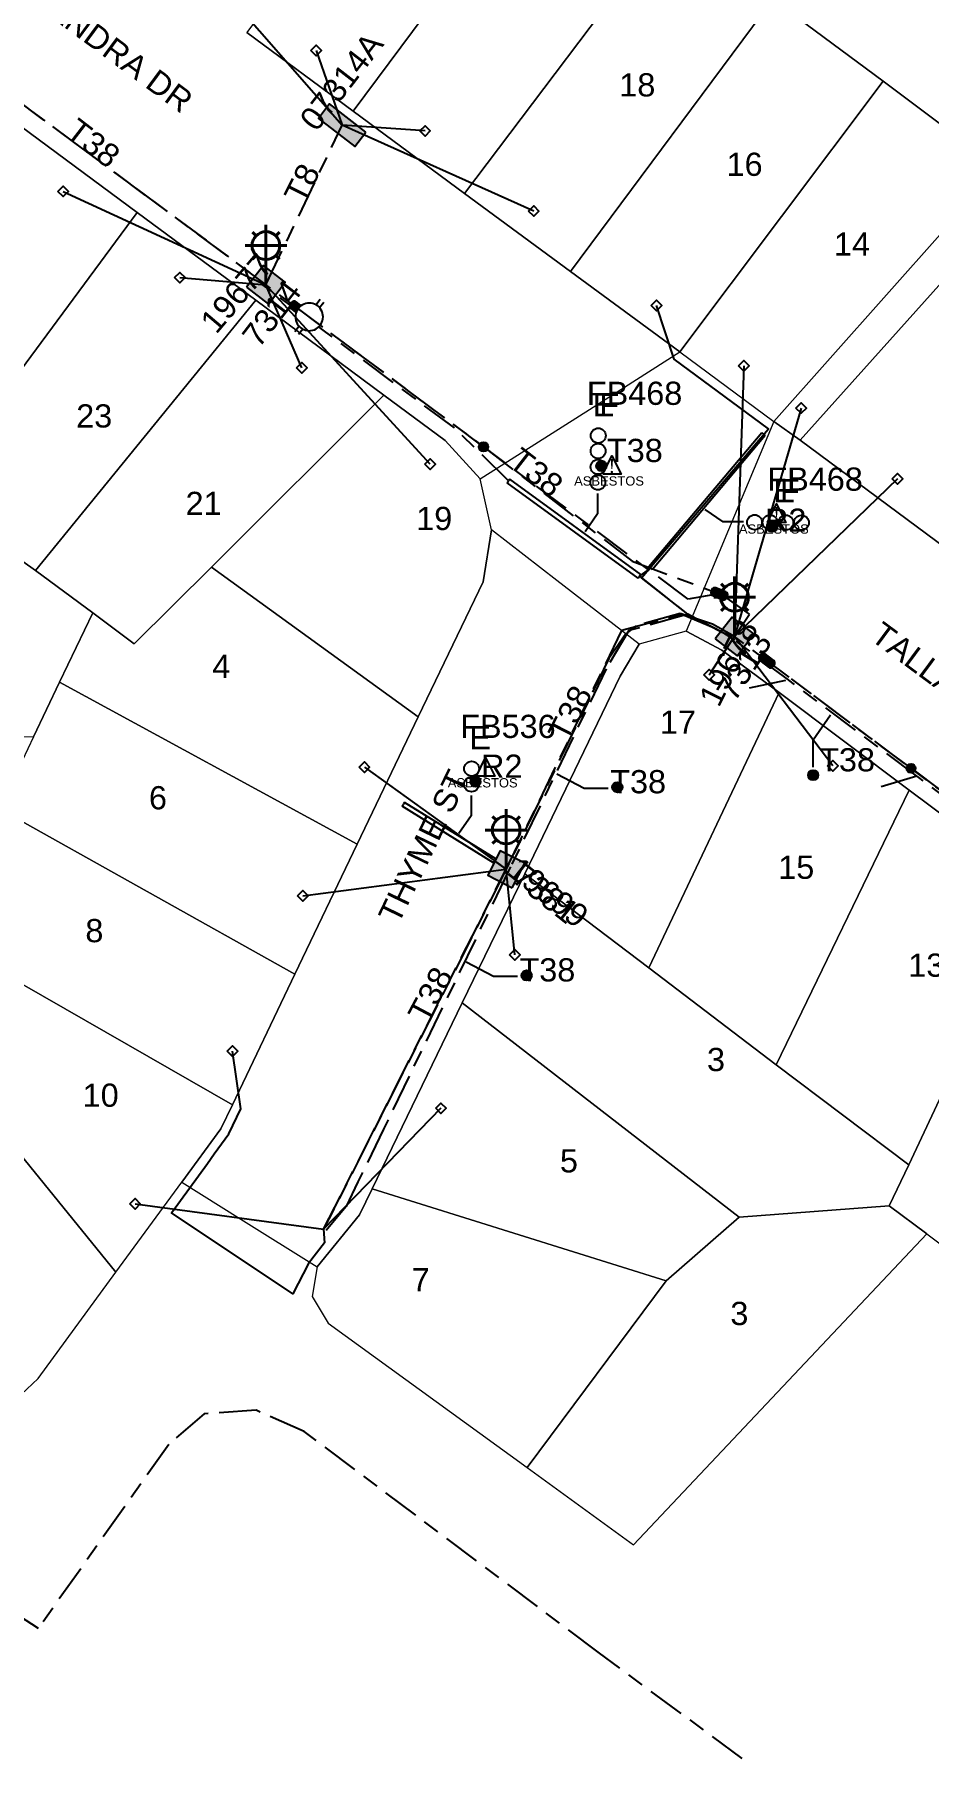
# Model space of a CAD drawing. Header units: metres. Extents: x 301341 to 310479, y 6262403 to 6265281.
# Drawn here: x 303549.8 to 303646.1, y 6264102 to 6264287.8 of the extents above; entities that cross this region are included whole.
import ezdxf
from ezdxf.enums import TextEntityAlignment as Align

# ---------------------------------------------------------------- set-up
doc = ezdxf.new("R2010")
doc.units = ezdxf.units.M
doc.linetypes.add('Cable Exist UG', pattern=[8.2, 4, -1.2, 1.8, -1.2])
doc.layers.get('0').update_dxf_attribs({"color": 6})
doc.layers.add('Cadastre Land Parcels_SP_EXT', color=9, linetype='Continuous', lineweight=5)
doc.layers.add('Cadastre Roads_SP_EXT', color=9, linetype='Continuous', lineweight=5)
for name, color, linetype in [('Duct_SP_EXT', 7, 'Continuous'), ('Equip_LV_EXT', 7, 'Continuous'), ('Equip_SL_EXT', 7, 'Continuous'), ('Equip_SP_SL_EXT', 7, 'Continuous'), ('Mains_HV_EXT', 7, 'Continuous'), ('Mains_LV_EXT', 7, 'Continuous'), ('Mains_SL_EXT', 7, 'Continuous'), ('Services_SP_EXT', 7, 'Continuous'), ('SupportsUG_SP_LV_EXT', 7, 'Continuous'), ('SupportsUG_SP_LV_SL_EXT', 7, 'Continuous'), ('Trench_SP_EXT', 7, 'Continuous')]:
    doc.layers.add(name, color=color, linetype=linetype)
doc.styles.add('COLUMN_LABEL', font='arial.ttf')
doc.styles.add('iecARIAL', font='arial.ttf', dxfattribs={"height": 2})
doc.styles.add('iecNAME', font='times.ttf')
doc.styles.add('POLE_LABEL', font='arial.ttf')
doc.styles.get("Standard").update_dxf_attribs({"font": 'arial.ttf'})

# ---------------------------------------------------------------- blocks, each defined once
blk = doc.blocks.new('COLUMN_EXT')
blk.add_hatch(color=256).paths.add_polyline_path([(-1.49, 1.48), (-1.49, -1.49), (1.48, -1.49), (1.48, 1.48)])
blk.add_lwpolyline([(-1.49, -1.49), (1.48, -1.49), (1.48, 1.48), (-1.49, 1.48)], close=True)
for tag, height, style, flags, p in [('ASSET_NUM', 2.5, 'COLUMN_LABEL', 8, (2, 2)), ('STRUCTURE_PLANT_NUMBER', 0.2, 'POLE_LABEL', 9, (1.81, 0.03)), ('STREET_CODE', 0.2, 'COLUMN_LABEL', 9, (1.81, -0.2))]:
    blk.add_attdef(tag, text='', height=height, dxfattribs=dict(style=style, flags=flags)).set_placement(p, align=Align.MIDDLE_LEFT)
at = {"flags": 9}
for tag, p in [('COLUMN_TYPE', (1.81, -0.4)), ('OWNED_BY', (1.81, -0.6)), ('STATE', (1.81, -0.8)), ('USAGE', (1.81, -1)), ('STREETNAME', (1.81, -1.6)), ('SUBURB', (1.81, -1.8)), ('LEGEND', (1.81, -1.2)), ('LOCATION', (1.81, -1.4)), ('NOTES', (1.81, -2))]:
    blk.add_attdef(tag, text='', height=0.2, dxfattribs=at).set_placement(p, align=Align.MIDDLE_LEFT)
at = {"flags": 1}
blk.add_attdef('Z', (1.81, -2.35), '', height=0.2, dxfattribs=at)
blk = doc.blocks.new('PILLAR_EXT')
blk.add_hatch(color=256).paths.add_polyline_path([(-2.475, 0.99), (-2.475, -0.99), (2.475, -0.99), (2.475, 0.99)])
blk.add_lwpolyline([(-2.475, -0.99), (2.475, -0.99), (2.475, 0.99), (-2.475, 0.99)], close=True)
at = {"style": 'iecARIAL', "flags": 8}
blk.add_attdef('ASSET_NUM', (1.5, 3.5), '', height=2.5, dxfattribs=at)
for tag, p, flags in [('OWNED_BY', (0, -0.2), 9), ('STATE', (0, -0.4), 9), ('SUPPORT_TYPE', (0, -0.6), 9), ('STREETNAME', (0, -1.8), 9), ('SUBURB', (0, -2), 1), ('USAGE', (0, -0.8), 9), ('LEGEND', (0, -1), 9), ('LOCATION', (0, -1.2), 9), ('NOTES', (0, -1.4), 9), ('PARENT', (0, -1.6), 9)]:
    blk.add_attdef(tag, p, '', height=0.2, dxfattribs=dict(flags=flags))
blk = doc.blocks.new('DUCT_EXT')
blk.add_circle((0, 0.8), 0.8)
at = {"flags": 1}
blk.add_attdef('Z', (0, 0), '', height=0.2, dxfattribs=at)
at = {"flags": 9}
for tag, p in [('DUCT_CODE', (0, 0)), ('XSECT_TYPE', (0, -0.2)), ('STATE', (0, -0.6)), ('FB_REFERENCE', (0, -0.4)), ('NOTES', (0, -0.8))]:
    blk.add_attdef(tag, text='', height=0.2, dxfattribs=at).set_placement(p, align=Align.MIDDLE_LEFT)
blk = doc.blocks.new('SL_LANTERN_EXT')
at = {"lineweight": 40}
for p, q in [((-1.46, 5.68), (-1.06, 5.28)), ((0, 1.97), (0, 6.47)), ((1.46, 5.68), (1.06, 5.28)), ((-2.25, 4.22), (2.25, 4.22)), ((-1.46, 2.76), (-1.06, 3.16)), ((0, 0), (0, 2.72)), ((1.46, 2.76), (1.06, 3.16))]:
    blk.add_line(p, q, dxfattribs=at)
blk.add_circle((0, 4.22), 1.5, dxfattribs=at)
at = {"style": 'iecARIAL', "flags": 8}
blk.add_attdef('ASSET_NUM', (1.5, 1.5), '', height=2.5, dxfattribs=at)
for tag, p, height, flags in [('OPERATING_VOLTAGE', (0.98, -1.65), 0.2, 9), ('ORIENTATION', (0.98, -1.85), 0.2, 9), ('OWNED_BY', (0.98, -2.05), 0.2, 9), ('CONSTRUCTED_VOLTAGE', (0.98, -0.65), 0.2, 9), ('CONTROL_TYPE', (0.98, -0.85), 0.2, 9), ('LANTERN_PURPOSE', (0.98, -1.05), 0.2, 9), ('LANTERN_TYPE', (0.98, -1.25), 0.2, 9), ('NO_PHASES', (0.98, -1.45), 0.2, 9), ('LNUMBER', (2.18, -3.25), 2.5, 8), ('STATE', (0.98, -2.25), 0.2, 9), ('USAGE', (0.98, -2.45), 0.2, 9), ('CEXIST', (0.98, -2.65), 0.2, 9), ('CNEW', (0.98, -2.85), 0.2, 9), ('CNUMBER', (0.98, -3.05), 0.2, 9), ('CREMOVE', (0.98, -3.25), 0.2, 9), ('CREPLACE', (0.98, -3.45), 0.2, 9), ('LKINGHEIGHT', (0.98, -3.65), 0.2, 9), ('LBRACKET', (0.98, -3.85), 0.2, 9), ('LBRACKETVOCAB', (0.98, -4.05), 0.2, 9), ('LCATEGORY', (0.98, -4.25), 0.2, 9), ('LCHARGE1', (0.98, -4.45), 0.2, 9), ('LCHARGE1PERCENT', (0.98, -4.65), 0.2, 9), ('LCHARGE2', (0.98, -4.85), 0.2, 9), ('LCHARGE2PERCENT', (0.98, -5.05), 0.2, 9), ('LCHARGE3', (0.98, -5.25), 0.2, 9), ('LCHARGE3PERCENT', (0.98, -5.45), 0.2, 9), ('LEXIST', (0.98, -5.65), 0.2, 9), ('LLAMP', (0.98, -5.85), 0.2, 9), ('LLAMPVOCAB', (0.98, -6.05), 0.2, 9), ('LMAST', (0.98, -6.25), 0.2, 9), ('LMASTVOCAB', (0.98, -6.45), 0.2, 9), ('LNEW', (0.98, -6.65), 0.2, 9), ('LANTNUMBER', (0.98, -6.85), 0.2, 9), ('LOUTREACH', (0.98, -7.25), 0.2, 9), ('LOUTREACHVOCAB', (0.98, -7.45), 0.2, 9), ('STREETNAME', (0.98, -9.25), 0.2, 9), ('SUBURB', (0.98, -9.45), 0.2, 1), ('LRATECODE', (0.98, -7.65), 0.2, 9), ('LREMOVE', (0.98, -7.85), 0.2, 9), ('LREPLACE', (0.98, -8.05), 0.2, 9), ('LTYPE', (0.98, -8.25), 0.2, 9), ('LTYPEVOCAB', (0.98, -8.45), 0.2, 9), ('LEGEND', (0.98, -8.65), 0.2, 9), ('LOCATION', (0.98, -8.85), 0.2, 9), ('NOTES', (0.98, -9.05), 0.2, 9)]:
    blk.add_attdef(tag, p, '', height=height, dxfattribs=dict(flags=flags))
blk = doc.blocks.new('CCP_EXT')
at = {"flags": 9}
for tag, p in [('STATE', (0, -1.8)), ('LIFE_SUPPORT', (0, -1.6)), ('NOTES', (0, -2))]:
    blk.add_attdef(tag, text='', height=0.2, dxfattribs=at).set_placement(p, align=Align.MIDDLE_LEFT)
blk.add_wipeout([(0, 0.57), (0.57, 0), (0, -0.57), (-0.57, 0)])
blk.add_lwpolyline([(-0.57, 0), (0, 0.57), (0.57, 0), (0, -0.57), (-0.57, 0)])
at = {"flags": 1}
blk.add_attdef('Z', (0, 0), '', height=0.2, dxfattribs=at)
at = {"flags": 9}
for tag, p in [('CCP_TYPE', (0, 0)), ('CONSTRUCTED_VOLTAGE', (0, -0.2)), ('OPERATING_VOLTAGE', (0, -0.6)), ('ORIENTATION', (0, -0.8)), ('OWNED_BY', (0, -1)), ('NO_PHASES', (0, -0.4)), ('USAGE', (0, -1.2)), ('LEGEND', (0, -1.4))]:
    blk.add_attdef(tag, text='', height=0.2, dxfattribs=at).set_placement(p, align=Align.MIDDLE_LEFT)
blk = doc.blocks.new('SL_STJ_EXT')
h = blk.add_hatch(color=256)
edge = h.paths.add_edge_path()
edge.add_ellipse((-0.59, 0.13), major_axis=(0.226, 0.226), ratio=1, start_angle=45, end_angle=135)
edge.add_line((-0.91, 0.13), (-0.91, -0.13))
edge.add_ellipse((-0.59, -0.13), major_axis=(0.226, 0.226), ratio=1, start_angle=135, end_angle=225)
edge.add_line((-0.59, -0.45), (0.59, -0.45))
edge.add_ellipse((0.59, -0.13), major_axis=(-0.226, 0.226), ratio=1, start_angle=135, end_angle=225)
edge.add_line((0.91, -0.13), (0.91, 0.13))
edge.add_ellipse((0.59, 0.13), major_axis=(-0.226, 0.226), ratio=1, start_angle=225, end_angle=315)
edge.add_line((0.59, 0.45), (-0.59, 0.45))
blk.add_lwpolyline([(-0.91, 0.13), (-0.91, -0.13, 0.414214), (-0.59, -0.45), (0.59, -0.45, 0.414214), (0.91, -0.13), (0.91, 0.13, 0.414214), (0.59, 0.45), (-0.59, 0.45, 0.414214)], format="xyb", close=True)
at = {"flags": 1}
blk.add_attdef('Z', (0, 0), '', height=0.2, dxfattribs=at)
at = {"flags": 9}
for tag, p in [('ORIENTATION', (0, 0)), ('USAGE', (0, -0.2)), ('LEGEND', (0, -0.4)), ('NOTES', (0, -0.6))]:
    blk.add_attdef(tag, text='', height=0.2, dxfattribs=at).set_placement(p, align=Align.MIDDLE_LEFT)
blk = doc.blocks.new('WARNING_FEATURE_EXT')
at = {"color": 0}
blk.add_lwpolyline([(-0.99, 0), (0, 1.99), (1, 0)], close=True, dxfattribs=at)
at = {"color": 0, "insert": (0, 0.87), "char_height": 1.5, "attachment_point": 5, "line_spacing_factor": 1.5, "style": 'iecNAME'}
blk.add_mtext_dynamic_manual_height_columns('!', width=1.5, gutter_width=4, heights=[0], dxfattribs=at)
at = {"color": 0, "flags": 1}
for tag, p in [('STATE', (1.19, 2.01)), ('HAZMAT_ID', (1.19, 0.72))]:
    blk.add_attdef(tag, p, '', height=0.8, dxfattribs=at)
at = {"color": 0}
blk.add_attdef('WARNING_TYPE', text='', height=0.8, dxfattribs=at).set_placement((-4.07, -1.22), (4.88, -1.22), align=Align.ALIGNED)
at = {"color": 0, "flags": 1}
blk.add_attdef('WARNING_DESC', text='', height=0.8, dxfattribs=at).set_placement((1.19, -0.56), align=Align.MIDDLE_CENTER)
blk = doc.blocks.new('LV_UG_LINKS_OPEN_EXT')
for p, q in [((-0.25, 1.47), (-0.25, 2.22)), ((0.25, 1.47), (0.25, 2.22)), ((-0.25, -1.47), (-0.25, -2.22)), ((0.25, -1.47), (0.25, -2.22))]:
    blk.add_line(p, q)
at = {"flags": 9}
for tag, p in [('ACTUAL_STATUS', (0, 0)), ('CONSTRUCTED_VOLTAGE', (0, -0.2)), ('OPERATING_VOLTAGE', (0, -0.6)), ('ORIENTATION', (0, -0.8)), ('STATE', (0, -1)), ('SWITCH_TYPE', (0, -1.2)), ('NO_PHASES', (0, -0.4)), ('USAGE', (0, -1.4)), ('NOTES', (0, -1.6))]:
    blk.add_attdef(tag, text='', height=0.2, dxfattribs=at).set_placement(p, align=Align.MIDDLE_LEFT)
at = {"flags": 1}
blk.add_attdef('Z', (0, 0), '', height=0.2, dxfattribs=at)
blk.add_wipeout([(-0.25, 1.47), (-0.43, 1.43), (-0.61, 1.36), (-0.77, 1.28), (-0.93, 1.17), (-1.07, 1.05), (-1.19, 0.9), (-1.29, 0.75), (-1.38, 0.58), (-1.44, 0.4), (-1.48, 0.22), (-1.49, 0.03), (-1.49, -0.16), (-1.45, -0.34), (-1.4, -0.52), (-1.32, -0.69), (-1.23, -0.85), (-1.11, -1), (-0.98, -1.13), (-0.83, -1.24), (-0.66, -1.34), (-0.49, -1.41), (-0.31, -1.46), (-0.13, -1.49), (0.06, -1.49), (0.25, -1.47), (0.43, -1.43), (0.61, -1.36), (0.77, -1.28), (0.93, -1.17), (1.07, -1.05), (1.19, -0.9), (1.29, -0.75), (1.38, -0.58), (1.44, -0.4), (1.48, -0.22), (1.49, -0.03), (1.49, 0.16), (1.45, 0.34), (1.4, 0.52), (1.32, 0.69), (1.23, 0.85), (1.11, 1), (0.98, 1.13), (0.83, 1.24), (0.66, 1.34), (0.49, 1.41), (0.31, 1.46), (0.13, 1.49), (-0.06, 1.49)])
blk.add_lwpolyline([(0, -1.49, 1), (0, 1.49, 1)], format="xyb", close=True)
blk = doc.blocks.new('CABLE_LARGE_EXT')
h = blk.add_hatch(color=256)
edge = h.paths.add_edge_path()
edge.add_arc((0, 0.55), 0.55, 0, 360)
blk.add_circle((0, 0.55), 0.55)
at = {"flags": 1}
blk.add_attdef('Z', (0, 0), '', height=0.2, dxfattribs=at)
at = {"flags": 9}
for tag, p in [('COND_CODE', (0, 0)), ('STATE', (0, -0.4)), ('XSECT_SIZE', (0, -0.6)), ('FB_REFERENCE', (0, -0.2)), ('NOTES', (0, -0.8))]:
    blk.add_attdef(tag, text='', height=0.2, dxfattribs=at).set_placement(p, align=Align.MIDDLE_LEFT)
blk = doc.blocks.new('CONNECTOR_NODE_EXT')
h = blk.add_hatch(color=256)
edge = h.paths.add_edge_path()
edge.add_arc((0, 0), 0.5, 0, 360)
blk.add_circle((0, 0), 0.5)
at = {"flags": 1}
blk.add_attdef('Z', (0, 0), '', height=0.2, dxfattribs=at)
at = {"flags": 9}
for tag, p in [('CONNECTOR_TYPE', (0, 0)), ('CONSTRUCTED_VOLTAGE', (0, -0.2)), ('OPERATING_VOLTAGE', (0, -0.6)), ('ORIENTATION', (0, -0.8)), ('SUBTYPE', (0, -1)), ('NO_PHASES', (0, -0.4)), ('USAGE', (0, -1.2)), ('NOTES', (0, -1.4))]:
    blk.add_attdef(tag, text='', height=0.2, dxfattribs=at).set_placement(p, align=Align.MIDDLE_LEFT)

msp = doc.modelspace()

# ---------------------------------------------------------------- linework, layer by layer
at = {"layer": 'Cadastre Land Parcels_SP_EXT', "linetype": 'Continuous'}
for points in [[(303606.06, 6264308.99), (303601.97, 6264311.93), (303594.47, 6264317.26), (303572.68, 6264288.02), (303584.14, 6264279.54), (303606.06, 6264308.99)], [(303618.24, 6264299.93), (303606.06, 6264308.99), (303584.14, 6264279.54), (303596.12, 6264270.68), (303618.24, 6264299.93)], [(303629.37, 6264291.63), (303618.24, 6264299.93), (303596.12, 6264270.68), (303607.55, 6264262.28), (303629.37, 6264291.63)], [(303672.8, 6264295.08), (303669.91, 6264296.43), (303659.79, 6264295.62), (303629.99, 6264293.43), (303629.37, 6264291.63), (303641.26, 6264282.77), (303653.75, 6264273.41), (303629.49, 6264246.11), (303632.33, 6264244.07), (303656.3, 6264270.86), (303660.55, 6264268.74), (303666.57, 6264281.74), (303672.8, 6264295.08)], [(303641.26, 6264282.77), (303629.37, 6264291.63), (303607.55, 6264262.28), (303619.34, 6264253.61), (303641.26, 6264282.77)], [(303629.49, 6264246.11), (303653.75, 6264273.41), (303641.26, 6264282.77), (303619.34, 6264253.61), (303629.49, 6264246.11)], [(303538.51, 6264238.41), (303560.85, 6264268.62), (303548.37, 6264277.86), (303526.21, 6264247.49), (303538.51, 6264238.41)], [(303660.55, 6264268.74), (303656.3, 6264270.86), (303632.33, 6264244.07), (303650.11, 6264230.91), (303659.24, 6264251.1), (303665.78, 6264266.13), (303660.55, 6264268.74)], [(303573.63, 6264259.16), (303560.85, 6264268.62), (303538.51, 6264238.41), (303548.54, 6264231.01), (303549.88, 6264230.03), (303573.63, 6264259.16)], [(303568.87, 6264230.41), (303587.44, 6264248.94), (303573.63, 6264259.16), (303549.88, 6264230.03), (303556.07, 6264225.46), (303560.54, 6264222.14), (303568.87, 6264230.41)], [(303599.03, 6264234.44), (303597.82, 6264239.92), (303594.04, 6264244.04), (303587.44, 6264248.94), (303568.87, 6264230.41), (303591.14, 6264214.26), (303598.14, 6264228.82), (303599.03, 6264234.44)], [(303549.88, 6264230.03), (303548.54, 6264231.01), (303519.04, 6264228.04), (303511.28, 6264225.42), (303511.7, 6264224.52), (303512.06, 6264223.57), (303512.34, 6264222.6), (303512.54, 6264221.61), (303512.66, 6264220.61), (303512.7, 6264219.6), (303512.66, 6264218.6), (303512.54, 6264217.59), (303512.34, 6264216.6), (303512.06, 6264215.63), (303511.9, 6264215.19), (303519.44, 6264212.94), (303549.69, 6264212.12), (303552.5, 6264217.99), (303556.07, 6264225.46), (303549.88, 6264230.03)], [(303591.14, 6264214.26), (303568.87, 6264230.41), (303560.54, 6264222.14), (303556.07, 6264225.46), (303552.5, 6264217.99), (303584.57, 6264200.54), (303591.14, 6264214.26)], [(303630.04, 6264216.89), (303623.86, 6264221.47), (303620.02, 6264223.5), (303614.95, 6264222.1), (303612.91, 6264218.66), (303602.62, 6264197.35), (303616, 6264187.21), (303630.04, 6264216.89)], [(303584.57, 6264200.54), (303552.5, 6264217.99), (303549.69, 6264212.12), (303545.98, 6264204.34), (303577.86, 6264186.52), (303584.57, 6264200.54)], [(303644.08, 6264206.36), (303630.04, 6264216.89), (303616, 6264187.21), (303629.71, 6264176.78), (303644.08, 6264206.36)], [(303658.06, 6264195.91), (303644.08, 6264206.36), (303629.71, 6264176.78), (303644.03, 6264165.99), (303658.06, 6264195.91)], [(303577.86, 6264186.52), (303545.98, 6264204.34), (303542.02, 6264195.99), (303539.4, 6264190.62), (303571.12, 6264172.46), (303577.86, 6264186.52)], [(303616, 6264187.21), (303602.62, 6264197.35), (303595.89, 6264183.43), (303625.74, 6264160.34), (303641.91, 6264161.56), (303644.03, 6264165.99), (303629.71, 6264176.78), (303616, 6264187.21)], [(303672.99, 6264184.73), (303658.06, 6264195.91), (303644.03, 6264165.99), (303641.91, 6264161.56), (303645.96, 6264158.54), (303650.95, 6264154.83), (303672.99, 6264184.73)], [(303571.12, 6264172.46), (303539.4, 6264190.62), (303535.58, 6264182.64), (303544.62, 6264171.56), (303558.57, 6264154.42), (303565.68, 6264164.13), (303569.87, 6264169.85), (303571.12, 6264172.46)], [(303625.74, 6264160.34), (303595.89, 6264183.43), (303586.18, 6264163.41), (303617.87, 6264153.49), (303625.74, 6264160.34)], [(303558.57, 6264154.42), (303544.62, 6264171.56), (303527.35, 6264149.43), (303538.61, 6264141.44), (303543.35, 6264139.53), (303547.14, 6264140.1), (303550.19, 6264142.96), (303558.57, 6264154.42)], [(303602.89, 6264133.36), (303617.87, 6264153.49), (303586.18, 6264163.41), (303584.83, 6264160.59), (303580.24, 6264155), (303579.7, 6264151.79), (303581.45, 6264148.93), (303602.89, 6264133.36)], [(303614.34, 6264125.05), (303645.96, 6264158.54), (303641.91, 6264161.56), (303625.74, 6264160.34), (303617.87, 6264153.49), (303602.89, 6264133.36), (303614.34, 6264125.05)]]:
    msp.add_lwpolyline(points, close=True, dxfattribs=at)
at = {"layer": 'Duct_SP_EXT'}
for p, q in [((303628.17, 6264244.89), (303616.02, 6264230.45)), ((303628.54, 6264244.58), (303616.38, 6264230.14)), ((303628.17, 6264244.89), (303628.36, 6264244.73)), ((303628.54, 6264244.58), (303628.36, 6264244.73)), ((303600.75, 6264239.49), (303600.89, 6264239.69)), ((303614.85, 6264229.23), (303600.75, 6264239.49)), ((303601.03, 6264239.88), (303600.89, 6264239.69)), ((303615.13, 6264229.62), (303601.03, 6264239.88)), ((303614.85, 6264229.23), (303614.99, 6264229.42)), ((303615.13, 6264229.62), (303614.99, 6264229.42)), ((303616.02, 6264230.45), (303616.2, 6264230.29)), ((303616.38, 6264230.14), (303616.2, 6264230.29)), ((303589.42, 6264204.64), (303589.55, 6264204.84)), ((303599.25, 6264198.55), (303589.42, 6264204.64)), ((303589.67, 6264205.05), (303589.55, 6264204.84)), ((303599.5, 6264198.96), (303589.67, 6264205.05)), ((303599.25, 6264198.55), (303599.37, 6264198.76)), ((303599.5, 6264198.96), (303599.37, 6264198.76))]:
    msp.add_line(p, q, dxfattribs=at)
for points in [[(303610.48, 6264238.33), (303610.48, 6264236.14), (303609.15, 6264234.21)], [(303626.2, 6264235.27), (303624.01, 6264235.27), (303622.08, 6264236.6)], [(303611.61, 6264206.56), (303609.03, 6264206.56), (303606.1, 6264208.1)], [(303596.86, 6264205.8), (303596.86, 6264203.61), (303595.53, 6264201.68)]]:
    msp.add_lwpolyline(points, dxfattribs=at)
at = {"layer": 'Mains_SL_EXT', "linetype": 'Cable Exist UG'}
for points in [[(303598.19, 6264243.37), (303614.21, 6264231.04), (303623.6, 6264227.53)], [(303644.26, 6264208.72), (303663.99, 6264193.97)]]:
    msp.add_lwpolyline(points, dxfattribs=at)
at = {"layer": 'Trench_SP_EXT', "linetype": 'Cable Exist UG'}
for points in [[(303614.99, 6264229.42), (303615.98, 6264230.12)], [(303614.99, 6264229.42), (303620.21, 6264225.31)], [(303620, 6264225.26), (303613.83, 6264223.56), (303611.41, 6264219.46), (303601.09, 6264198.09), (303600.88, 6264197.67)], [(303625.07, 6264222.66), (303623.97, 6264223.34), (303623.97, 6264223.34), (303620.22, 6264225.31), (303620, 6264225.26)], [(303626.85, 6264217.39), (303631.02, 6264218.28), (303631.09, 6264218.22), (303631.05, 6264218.25), (303625.26, 6264222.55), (303625.07, 6264222.66)], [(303658.72, 6264197.54), (303645.1, 6264207.72), (303644.84, 6264207.92), (303644.89, 6264207.88), (303640.79, 6264206.66)], [(303600.63, 6264197.85), (303599.37, 6264198.76)]]:
    msp.add_lwpolyline(points, dxfattribs=at)

# ---------------------------------------------------------------- block references
at = {"layer": 'Duct_SP_EXT'}
for name, p in [('DUCT_EXT', (303610.54, 6264242.11)), ('DUCT_EXT', (303610.55, 6264243.78)), ('DUCT_EXT', (303610.52, 6264240.41)), ('CABLE_LARGE_EXT', (303610.89, 6264240.75)), ('DUCT_EXT', (303610.51, 6264238.73)), ('DUCT_EXT', (303596.9, 6264207.88)), ('CABLE_LARGE_EXT', (303633.71, 6264207.43)), ('DUCT_EXT', (303596.89, 6264206.2)), ('CABLE_LARGE_EXT', (303597.32, 6264206.73)), ('CABLE_LARGE_EXT', (303612.61, 6264206.13)), ('CABLE_LARGE_EXT', (303602.83, 6264185.85))]:
    msp.add_blockref(name, p, dxfattribs=at)
ref = msp.add_blockref('WARNING_FEATURE_EXT', (303612.02, 6264240.41), dxfattribs=at)
ref.add_attrib('WARNING_TYPE', 'ASBESTOS', (303607.95, 6264239.19), dxfattribs={"layer": '0', "color": 2, "height": 1})
ref = msp.add_blockref('WARNING_FEATURE_EXT', (303629.77, 6264235.23), dxfattribs=at)
ref.add_attrib('WARNING_TYPE', 'ASBESTOS', (303625.71, 6264234.01), dxfattribs={"layer": '0', "color": 2, "height": 1})
at = {"layer": 'Duct_SP_EXT', "rotation": 269.9659882237742}
for name, p in [('DUCT_EXT', (303626.6, 6264235.24)), ('DUCT_EXT', (303628.27, 6264235.23)), ('CABLE_LARGE_EXT', (303628.75, 6264234.75)), ('DUCT_EXT', (303629.97, 6264235.21)), ('DUCT_EXT', (303631.65, 6264235.19))]:
    msp.add_blockref(name, p, dxfattribs=at)
at = {"layer": 'Duct_SP_EXT'}
ref = msp.add_blockref('WARNING_FEATURE_EXT', (303598.4, 6264207.88), dxfattribs=at)
ref.add_attrib('WARNING_TYPE', 'ASBESTOS', (303594.33, 6264206.66), dxfattribs={"layer": '0', "color": 2, "height": 1})
at = {"layer": 'Equip_SL_EXT'}
for p, rotation in [((303578.17, 6264258.28), 142.1243404531001), ((303623.6, 6264227.53), 338.3655956679735), ((303628.72, 6264220.34), 142.0132957756631)]:
    msp.add_blockref('SL_STJ_EXT', p, dxfattribs=dict(at, rotation=rotation))
for p in [(303598.19, 6264243.37), (303644.26, 6264208.72)]:
    msp.add_blockref('CONNECTOR_NODE_EXT', p, dxfattribs=at)
at = {"layer": 'Equip_SP_SL_EXT'}
ref = msp.add_blockref('SL_LANTERN_EXT', (303574.73, 6264260.84), dxfattribs=at)
ref.add_attrib('ASSET_NUM', '19677', dxfattribs={"layer": '0', "height": 2.5, "rotation": 49.7136, "style": 'iecARIAL'}).set_placement((303576.23, 6264262.34), align=Align.BOTTOM_RIGHT)
ref = msp.add_blockref('SL_LANTERN_EXT', (303625.25, 6264222.94), dxfattribs=at)
ref.add_attrib('ASSET_NUM', '19678', dxfattribs={"layer": '0', "height": 2.5, "rotation": 63.6005, "style": 'iecARIAL'}).set_placement((303626.75, 6264224.44), align=Align.MIDDLE_RIGHT)
ref = msp.add_blockref('SL_LANTERN_EXT', (303600.63, 6264197.85), dxfattribs=at)
ref.add_attrib('ASSET_NUM', '19699', dxfattribs={"layer": '0', "height": 2.5, "rotation": 321.708, "style": 'iecARIAL'}).set_placement((303602.13, 6264199.35), align=Align.TOP_LEFT)
at = {"layer": 'SupportsUG_SP_LV_EXT'}
ref = msp.add_blockref('PILLAR_EXT', (303582.95, 6264278.02), dxfattribs=dict(at, rotation=142.3194189404898))
ref.add_attrib('ASSET_NUM', '07314A', dxfattribs={"layer": '0', "height": 2.5, "rotation": 52.2489, "style": 'iecARIAL'}).set_placement((303584.45, 6264281.52), align=Align.BOTTOM_CENTER)
at = {"layer": 'SupportsUG_SP_LV_SL_EXT'}
ref = msp.add_blockref('COLUMN_EXT', (303574.73, 6264260.84), dxfattribs=dict(at, rotation=322.3658583737633))
ref.add_attrib('ASSET_NUM', '7314', dxfattribs={"layer": '0', "height": 2.5, "rotation": 52.4021, "style": 'COLUMN_LABEL'}).set_placement((303576.73, 6264261.59), align=Align.TOP_RIGHT)
ref = msp.add_blockref('COLUMN_EXT', (303625.25, 6264222.94), dxfattribs=dict(at, rotation=322.2884272203071))
ref.add_attrib('ASSET_NUM', '7313', dxfattribs={"layer": '0', "height": 2.5, "rotation": 58.1611, "style": 'COLUMN_LABEL'}).set_placement((303627.25, 6264223.69), align=Align.TOP_RIGHT)
ref = msp.add_blockref('COLUMN_EXT', (303600.63, 6264197.85), dxfattribs=dict(at, rotation=63.12639811683335))
ref.add_attrib('ASSET_NUM', '7381', dxfattribs={"layer": '0', "height": 2.5, "rotation": 321.708, "style": 'COLUMN_LABEL'}).set_placement((303602.63, 6264198.6), align=Align.TOP_LEFT)

# ---------------------------------------------------------------- texts
at = {"layer": 'Cadastre Land Parcels_SP_EXT'}
for s, p in [('18', (303612.82, 6264281.13)), ('16', (303624.38, 6264272.57)), ('14', (303635.96, 6264263.97)), ('23', (303554.28, 6264245.45)), ('21', (303566.07, 6264236.02)), ('19', (303590.93, 6264234.4)), ('4', (303568.95, 6264218.47)), ('17', (303617.2, 6264212.45)), ('6', (303562.12, 6264204.3)), ('15', (303629.95, 6264196.81)), ('8', (303555.27, 6264189.98)), ('13', (303643.97, 6264186.26)), ('3', (303622.27, 6264176.09)), ('10', (303554.98, 6264172.24)), ('5', (303606.42, 6264165.17)), ('7', (303590.45, 6264152.37)), ('3', (303624.79, 6264148.72))]:
    msp.add_text(s, height=2.5, dxfattribs=at).set_placement(p)
at = {"layer": 'Cadastre Roads_SP_EXT'}
for rotation, p in [(323.5288, (303540.2, 6264298.02)), (323.3947, (303639.74, 6264222.65))]:
    msp.add_text('TALLAGANDRA DR', height=2.5, rotation=rotation, dxfattribs=at).set_placement(p)
at = {"layer": 'Duct_SP_EXT'}
for s, p in [('FB468', (303609.32, 6264247.89)), ('E', (303609.96, 6264246.66)), ('F', (303610.67, 6264246.64)), ('T38', (303611.49, 6264241.73)), ('FB468', (303628.78, 6264238.64)), ('E', (303629.42, 6264237.4)), ('F', (303630.13, 6264237.38)), ('R2', (303628.52, 6264234.21)), ('FB536', (303595.67, 6264211.99)), ('E', (303596.66, 6264210.77)), ('R2', (303597.92, 6264207.7)), ('T38', (303611.84, 6264206.03))]:
    msp.add_text(s, height=2.5, dxfattribs=at).set_placement(p)
at = {"layer": 'Mains_LV_EXT'}
for s, rotation, p in [('T38', 322.3564, (303552.98, 6264276.95)), ('T8', 63.3311, (303578.82, 6264269.39)), ('T38', 322.197, (303600.74, 6264241.47)), ('T38', 62.9191, (303607.25, 6264211.42)), ('T38', 62.029, (303592.14, 6264181.1))]:
    msp.add_text(s, height=2.5, rotation=rotation, dxfattribs=at).set_placement(p)

# ---------------------------------------------------------------- next in the draw order: block references
at = {"layer": 'Services_SP_EXT'}
for p in [(303580.15, 6264286.09), (303591.88, 6264277.41), (303552.88, 6264270.9), (303603.59, 6264268.78), (303565.45, 6264261.6), (303616.83, 6264258.61), (303578.59, 6264251.88), (303626.25, 6264252.09), (303632.41, 6264247.55), (303592.44, 6264241.5), (303642.81, 6264239.91), (303622.51, 6264218.79), (303585.34, 6264208.85), (303635.84, 6264208.98), (303578.7, 6264194.99), (303601.57, 6264188.63), (303571.12, 6264178.25), (303593.6, 6264172.08), (303560.62, 6264161.78)]:
    msp.add_blockref('CCP_EXT', p, dxfattribs=at)

# ---------------------------------------------------------------- next in the draw order: linework, layer by layer
at = {"layer": 'Cadastre Roads_SP_EXT', "linetype": 'Continuous'}
msp.add_lwpolyline([(303524.42, 6264295.63), (303536.49, 6264286.65), (303548.37, 6264277.86), (303560.85, 6264268.62), (303573.63, 6264259.16), (303587.44, 6264248.94), (303594.04, 6264244.04), (303597.82, 6264239.92), (303609.99, 6264247.66), (303619.34, 6264253.61), (303607.55, 6264262.28), (303596.12, 6264270.68), (303584.14, 6264279.54), (303572.68, 6264288.02)], dxfattribs=at)
for points in [[(303632.33, 6264244.07), (303629.49, 6264246.11), (303624.59, 6264234.42), (303620.02, 6264223.5), (303623.86, 6264221.47), (303630.04, 6264216.89), (303644.08, 6264206.36), (303658.06, 6264195.91), (303660.91, 6264208.59), (303663.69, 6264220.96), (303650.11, 6264230.91), (303632.33, 6264244.07)], [(303614.95, 6264222.1), (303606.1, 6264228.96), (303599.03, 6264234.44), (303598.14, 6264228.82), (303591.14, 6264214.26), (303584.57, 6264200.54), (303577.86, 6264186.52), (303571.12, 6264172.46), (303569.87, 6264169.85), (303565.68, 6264164.13), (303572.04, 6264160.14), (303580.24, 6264155), (303584.83, 6264160.59), (303586.18, 6264163.41), (303595.89, 6264183.43), (303602.62, 6264197.35), (303612.91, 6264218.66), (303614.95, 6264222.1)]]:
    msp.add_lwpolyline(points, close=True, dxfattribs=at)
at = {"layer": 'Duct_SP_EXT'}
for points in [[(303633.73, 6264208.85), (303633.73, 6264211.8), (303635.59, 6264214.47)], [(303601.83, 6264186.28), (303599.25, 6264186.28), (303596.32, 6264187.82)]]:
    msp.add_lwpolyline(points, dxfattribs=at)
at = {"layer": 'Mains_HV_EXT', "linetype": 'Cable Exist UG'}
msp.add_lwpolyline([(303626.08, 6264102), (303610.55, 6264113.46), (303578.85, 6264137.24), (303573.69, 6264139.53), (303568.08, 6264139.17), (303564.25, 6264135.85), (303550.21, 6264116.02), (303530.73, 6264128.68), (303483.95, 6264162.6), (303478.75, 6264157.1)], dxfattribs=at)
at = {"layer": 'Mains_LV_EXT', "linetype": 'Cable Exist UG'}
for points in [[(303525.53, 6264297.3), (303528.92, 6264298.48), (303539.81, 6264290.44), (303540.96, 6264285.85), (303574.73, 6264260.84)], [(303625.25, 6264222.94), (303622.88, 6264224.24), (303619.37, 6264225.4), (303614.62, 6264224.09), (303613.54, 6264223.2), (303611.7, 6264220.54), (303600.63, 6264197.85)], [(303663.26, 6264194.52), (303625.25, 6264222.94)], [(303600.63, 6264197.85), (303580.95, 6264159.04)]]:
    msp.add_lwpolyline(points, dxfattribs=at)
at = {"layer": 'Mains_SL_EXT', "linetype": 'Cable Exist UG'}
for points in [[(303525.53, 6264297.3), (303574.73, 6264260.84)], [(303600.63, 6264197.85), (303613.11, 6264223.61), (303619.55, 6264225.34), (303625.25, 6264222.94)], [(303644.26, 6264208.72), (303628.72, 6264220.34)], [(303580.95, 6264159.04), (303600.63, 6264197.85)]]:
    msp.add_lwpolyline(points, dxfattribs=at)
at = {"layer": 'Services_SP_EXT'}
for points in [[(303568.2, 6264294.92), (303582.95, 6264278.02)], [(303580.15, 6264286.09), (303582.95, 6264278.02)], [(303591.88, 6264277.41), (303582.95, 6264278.02)], [(303603.59, 6264268.78), (303582.95, 6264278.02)], [(303552.88, 6264270.9), (303574.73, 6264260.84)], [(303565.45, 6264261.6), (303574.73, 6264260.84)], [(303625.25, 6264222.94), (303623.87, 6264223.35), (303620.2, 6264225.34), (303620.2, 6264225.34), (303615.23, 6264229.24), (303628.89, 6264245.31), (303628.89, 6264245.31), (303618.74, 6264252.81), (303616.83, 6264258.61)], [(303626.25, 6264252.09), (303625.25, 6264222.94)], [(303632.41, 6264247.55), (303625.25, 6264222.94)], [(303642.81, 6264239.91), (303625.25, 6264222.94)], [(303622.51, 6264218.79), (303625.25, 6264222.94)], [(303635.84, 6264208.98), (303625.25, 6264222.94)], [(303585.34, 6264208.85), (303600.63, 6264197.85)], [(303578.7, 6264194.99), (303600.63, 6264197.85)], [(303601.57, 6264188.63), (303600.63, 6264197.85)], [(303580.95, 6264159.04), (303581.06, 6264157.58), (303579.32, 6264155.35), (303577.64, 6264152.07), (303564.57, 6264160.83), (303568.43, 6264166.14), (303569.15, 6264167.17), (303569.15, 6264167.17), (303570.73, 6264169.34), (303572.02, 6264172.03), (303571.12, 6264178.25)], [(303593.6, 6264172.08), (303580.95, 6264159.04)], [(303560.62, 6264161.78), (303580.95, 6264159.04)]]:
    msp.add_lwpolyline(points, dxfattribs=at)
at = {"layer": 'Trench_SP_EXT', "linetype": 'Cable Exist UG'}
for points in [[(303600.89, 6264239.69), (303595.05, 6264245.41), (303595.05, 6264245.41), (303588.45, 6264250.3), (303574.33, 6264260.87)], [(303644.84, 6264207.92), (303631.09, 6264218.22)], [(303600.88, 6264197.67), (303587.41, 6264169.84), (303587.41, 6264169.84), (303584.65, 6264164.15), (303583.38, 6264161.51), (303581.24, 6264158.91)]]:
    msp.add_lwpolyline(points, dxfattribs=at)

# ---------------------------------------------------------------- next in the draw order: texts
at = {"layer": 'Cadastre Roads_SP_EXT'}
msp.add_text('THYME ST', height=2.5, rotation=64.2907, dxfattribs=at).set_placement((303589.01, 6264191.8))
at = {"layer": 'Duct_SP_EXT'}
for p in [(303634.36, 6264208.39), (303602.06, 6264185.75)]:
    msp.add_text('T38', height=2.5, dxfattribs=at).set_placement(p)

# ---------------------------------------------------------------- next in the draw order: block references
at = {"layer": 'Equip_LV_EXT', "rotation": 142.1243404531001}
msp.add_blockref('LV_UG_LINKS_OPEN_EXT', (303579.4, 6264257.37), dxfattribs=at)

# ---------------------------------------------------------------- next in the draw order: linework, layer by layer
at = {"layer": 'Mains_LV_EXT', "linetype": 'Cable Exist UG'}
for points in [[(303574.73, 6264260.84), (303582.95, 6264278.02)], [(303579.4, 6264257.37), (303574.73, 6264260.84)], [(303625.25, 6264222.94), (303626.84, 6264225.33), (303623.73, 6264227.57), (303620.24, 6264226.95), (303579.4, 6264257.37)]]:
    msp.add_lwpolyline(points, dxfattribs=at)
at = {"layer": 'Mains_SL_EXT', "linetype": 'Cable Exist UG'}
msp.add_lwpolyline([(303598.19, 6264243.37), (303578.17, 6264258.28)], dxfattribs=at)
at = {"layer": 'Services_SP_EXT'}
for points in [[(303578.59, 6264251.88), (303574.73, 6264260.84)], [(303592.44, 6264241.5), (303574.73, 6264260.84)]]:
    msp.add_lwpolyline(points, dxfattribs=at)

doc.saveas('drawing.dxf')
